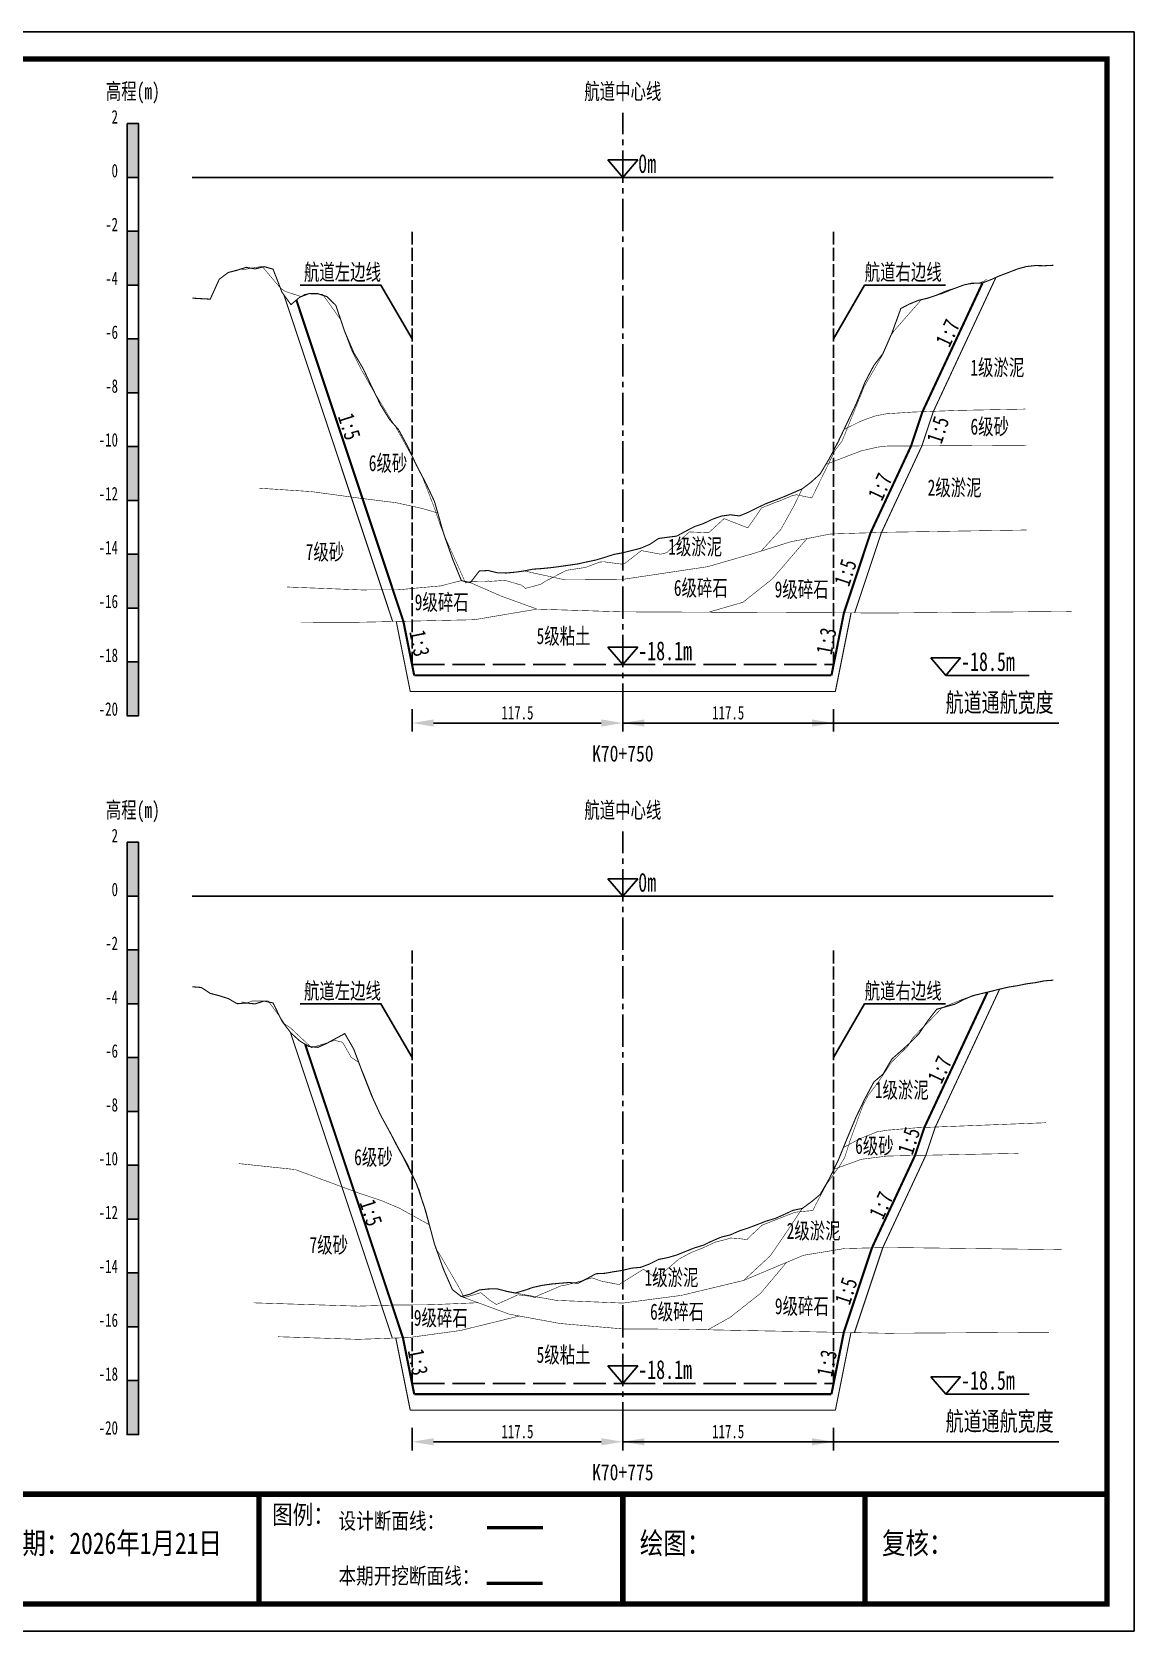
# Model space of a CAD drawing. Header units: millimetres. Extents: x 0 to 1680, y -8762 to 0.
# Drawn here: x 845.2 to 1050, y -6088.5 to -5791.5 of the extents above; entities that cross this region are included whole.
import ezdxf
from ezdxf.enums import TextEntityAlignment as Align

# ---------------------------------------------------------------- set-up
doc = ezdxf.new("R2010")
doc.units = ezdxf.units.MM
for name, pattern in [('ACAD_ISO02W100', [15, 12, -3]), ('ACAD_ISO05W100', [33, 24, -3, 0, -3, 0, -3]), ('CENTER2', [1.125, 0.75, -0.125, 0.125, -0.125])]:
    doc.linetypes.add(name, pattern=pattern)
for name, color, linetype in [('0-桩号', 1, 'Continuous'), ('0-航道左右边线标注', 8, 'Continuous'), ('1-疏浚底高', 7, 'Continuous'), ('1-通航宽度', 7, 'Continuous'), ('1-通航底高', 7, 'Continuous'), ('202601', 5, 'Continuous'), ('DMX', 20, 'Continuous'), ('L1', 7, 'Continuous'), ('图幅外框线', 145, 'Continuous'), ('地质分层', 6, 'Continuous'), ('坡比', 1, 'Continuous'), ('尺寸标注', 1, 'Continuous'), ('开挖线', 4, 'Continuous'), ('标尺', 7, 'Continuous'), ('超挖线', 3, 'Continuous'), ('辅助框', 7, 'Continuous'), ('通航底面线', 7, 'ACAD_ISO02W100')]:
    doc.layers.add(name, color=color, linetype=linetype)
doc.styles.get("Standard").update_dxf_attribs({"font": 'arial.ttf'})
doc.styles.add('仿宋', font='仿宋_GB2312.ttf', dxfattribs={"width": 0.8})
doc.styles.add('仿宋GB2312', font='仿宋_GB2312.ttf', dxfattribs={"width": 0.7, "height": 2.5})
doc.styles.add('仿宋体', font='仿宋_GB2312.ttf', dxfattribs={"width": 0.8})
doc.dimstyles.new('2000', dxfattribs={"dimtxt": 3, "dimasz": 2.5, "dimexe": 1.25, "dimexo": 0.625, "dimtad": 1, "dimlfac": 2, "dimdsep": 46, "dimtxsty": 'Standard', "dimcen": 2.5, "dimadec": 0, "dimazin": 0, "dimtfac": 1, "dimtmove": 0, "dimatfit": 3, "dimfxl": 0, "dimarcsym": 0})

# ---------------------------------------------------------------- blocks, each defined once
blk = doc.blocks.new('标尺')
at = {"layer": '标尺', "linetype": 'Continuous'}
for points in [[(-2.11667, 100), (0, 100), (0, 90), (-2.11667, 90)], [(-2.11667, 80), (0, 80), (0, 70), (-2.11667, 70)], [(-2.11667, 60), (0, 60), (0, 50), (-2.11667, 50)], [(-2.11667, 40), (0, 40), (0, 30), (-2.11667, 30)], [(-2.11667, 20), (0, 20), (0, 10), (-2.11667, 10)], [(-2.11667, 0), (0, 0), (0, -10), (-2.11667, -10)]]:
    blk.add_hatch(color=256, dxfattribs=at).paths.add_polyline_path(points)
for p, q in [((-2.11667, -10), (-2.11667, 100)), ((0, -10), (0, 100)), ((-2.11667, 80), (0, 80)), ((-2.11667, 70), (0, 70)), ((-2.11667, 60), (0, 60)), ((-2.11667, 50), (0, 50)), ((-2.11667, 40), (0, 40)), ((-2.11667, 30), (0, 30)), ((-2.11667, 20), (0, 20)), ((-2.11667, 10), (0, 10)), ((-2.11667, 0), (0, 0)), ((-2.11667, -10), (0, -10))]:
    blk.add_line(p, q, dxfattribs=at)
at = {"layer": '标尺'}
for points in [[(-2.11667, 100), (0, 100), (0, 90), (-2.11667, 90)], [(-2.11667, 100), (0, 100), (0, 90), (-2.11667, 90)], [(-2.11667, 80), (0, 80), (0, 70), (-2.11667, 70)], [(-2.11667, 80), (0, 80), (0, 70), (-2.11667, 70)], [(-2.11667, 60), (0, 60), (0, 50), (-2.11667, 50)], [(-2.11667, 60), (0, 60), (0, 50), (-2.11667, 50)], [(-2.11667, 40), (0, 40), (0, 30), (-2.11667, 30)], [(-2.11667, 40), (0, 40), (0, 30), (-2.11667, 30)], [(-2.11667, 20), (0, 20), (0, 10), (-2.11667, 10)], [(-2.11667, 20), (0, 20), (0, 10), (-2.11667, 10)], [(-2.11667, 0), (0, 0), (0, -10), (-2.11667, -10)], [(-2.11667, 0), (0, 0), (0, -10), (-2.11667, -10)]]:
    blk.add_lwpolyline(points, close=True, dxfattribs=at)
at = {"layer": '标尺', "style": '仿宋GB2312', "width": 0.7}
blk.add_text('高程(m)', height=3, dxfattribs=at).set_placement((-1.05833, 106), align=Align.MIDDLE_CENTER)
for s, p in [('2', (-3.81667, 100)), ('0', (-3.81667, 90)), ('-2', (-3.81667, 80)), ('-4', (-3.81667, 70)), ('-6', (-3.81667, 60)), ('-8', (-3.81667, 50)), ('-10', (-3.81667, 40)), ('-12', (-3.81667, 30)), ('-14', (-3.81667, 20)), ('-16', (-3.81667, 10)), ('-18', (-3.81667, 0)), ('-20', (-3.81667, -10))]:
    blk.add_text(s, height=2.5, dxfattribs=at).set_placement(p, align=Align.RIGHT)
blk = doc.blocks.new('通航底高')
at = {"layer": '1-通航底高'}
for p, q in [((-2.76, 3.23), (0, 0)), ((2.76, 3.23), (-2.76, 3.23)), ((0, 0), (2.76, 3.23))]:
    blk.add_line(p, q, dxfattribs=at)
at = {"layer": '1-通航底高', "style": '仿宋', "width": 0.7}
blk.add_attdef('通航底高', (2.86, 0.82), '', height=3.5, dxfattribs=at)
blk = doc.blocks.new('疏浚底高')
at = {"layer": '1-疏浚底高'}
for p, q in [((-2.76, 3.23), (0, 0)), ((2.76, 3.23), (-2.76, 3.23)), ((0, 0), (2.76, 3.23)), ((0, 0), (15.51, 0))]:
    blk.add_line(p, q, dxfattribs=at)
at = {"layer": '1-疏浚底高', "style": '仿宋', "width": 0.7}
blk.add_attdef('疏浚底高', (2.86, 0.82), '', height=3.5, dxfattribs=at)
blk = doc.blocks.new('*D258')
at = {"layer": 'Defpoints', "color": 0}
for p in [(915.83, -5909), (955, -5909), (955, -5919.85)]:
    blk.add_point(p, dxfattribs=at)
at = {"layer": '尺寸标注', "color": 0, "lineweight": -2, "ltscale": 0.5}
for p, q in [((915.83, -5917.25), (915.83, -5921.45)), ((955, -5917.25), (955, -5921.45)), ((919.83, -5919.85), (951, -5919.85))]:
    blk.add_line(p, q, dxfattribs=at)
at = {"layer": '尺寸标注', "color": 0}
for points in [[(919.83, -5919.19), (919.83, -5920.52), (915.83, -5919.85)], [(951, -5920.52), (951, -5919.19), (955, -5919.85)]]:
    blk.add_solid(points, dxfattribs=at)
at = {"layer": '尺寸标注', "color": 0, "insert": (935.42, -5917.96), "char_height": 2.5, "attachment_point": 5, "style": '仿宋GB2312'}
blk.add_mtext('117.5', dxfattribs=at)
blk = doc.blocks.new('*D259')
at = {"layer": 'Defpoints', "color": 0}
for p in [(915.83, -6042.5), (955, -6042.5), (955, -6053.35)]:
    blk.add_point(p, dxfattribs=at)
at = {"layer": '尺寸标注', "color": 0, "lineweight": -2, "ltscale": 0.5}
for p, q in [((915.83, -6050.75), (915.83, -6054.95)), ((955, -6050.75), (955, -6054.95)), ((919.83, -6053.35), (951, -6053.35))]:
    blk.add_line(p, q, dxfattribs=at)
at = {"layer": '尺寸标注', "color": 0}
for points in [[(919.83, -6052.69), (919.83, -6054.02), (915.83, -6053.35)], [(951, -6054.02), (951, -6052.69), (955, -6053.35)]]:
    blk.add_solid(points, dxfattribs=at)
at = {"layer": '尺寸标注', "color": 0, "insert": (935.42, -6051.46), "char_height": 2.5, "attachment_point": 5, "style": '仿宋GB2312'}
blk.add_mtext('117.5', dxfattribs=at)
blk = doc.blocks.new('*D315')
at = {"layer": 'Defpoints', "color": 0}
for p in [(955, -5909), (994.17, -5909), (994.17, -5919.85)]:
    blk.add_point(p, dxfattribs=at)
at = {"layer": '尺寸标注', "color": 0, "lineweight": -2, "ltscale": 0.5}
for p, q in [((955, -5917.25), (955, -5921.45)), ((994.17, -5917.25), (994.17, -5921.45)), ((959, -5919.85), (990.17, -5919.85))]:
    blk.add_line(p, q, dxfattribs=at)
at = {"layer": '尺寸标注', "color": 0}
for points in [[(959, -5919.19), (959, -5920.52), (955, -5919.85)], [(990.17, -5920.52), (990.17, -5919.19), (994.17, -5919.85)]]:
    blk.add_solid(points, dxfattribs=at)
at = {"layer": '尺寸标注', "color": 0, "insert": (974.58, -5917.96), "char_height": 2.5, "attachment_point": 5, "style": '仿宋GB2312'}
blk.add_mtext('117.5', dxfattribs=at)
blk = doc.blocks.new('*D316')
at = {"layer": 'Defpoints', "color": 0}
for p in [(955, -6042.5), (994.17, -6042.5), (994.17, -6053.35)]:
    blk.add_point(p, dxfattribs=at)
at = {"layer": '尺寸标注', "color": 0, "lineweight": -2, "ltscale": 0.5}
for p, q in [((955, -6050.75), (955, -6054.95)), ((994.17, -6050.75), (994.17, -6054.95)), ((959, -6053.35), (990.17, -6053.35))]:
    blk.add_line(p, q, dxfattribs=at)
at = {"layer": '尺寸标注', "color": 0}
for points in [[(959, -6052.69), (959, -6054.02), (955, -6053.35)], [(990.17, -6054.02), (990.17, -6052.69), (994.17, -6053.35)]]:
    blk.add_solid(points, dxfattribs=at)
at = {"layer": '尺寸标注', "color": 0, "insert": (974.58, -6051.46), "char_height": 2.5, "attachment_point": 5, "style": '仿宋GB2312'}
blk.add_mtext('117.5', dxfattribs=at)

msp = doc.modelspace()

# ---------------------------------------------------------------- linework, layer by layer
at = {"layer": '0-航道左右边线标注', "linetype": 'ACAD_ISO02W100', "ltscale": 0.2}
for points in [[(915.8333, -5909), (915.8333, -5828.5)], [(994.1667, -5909), (994.1667, -5828.5)], [(915.8333, -6042.5), (915.8333, -5962)], [(994.1667, -6042.5), (994.1667, -5962)]]:
    msp.add_lwpolyline(points, dxfattribs=at)
at = {"layer": '0-航道左右边线标注'}
for points in [[(915.8333, -5848.5), (910.0598, -5838.5), (895.0598, -5838.5)], [(994.1667, -5848.5), (999.9402, -5838.5), (1014.9402, -5838.5)], [(915.8333, -5982), (910.0598, -5972), (895.0598, -5972)], [(994.1667, -5982), (999.9402, -5972), (1014.9402, -5972)]]:
    msp.add_lwpolyline(points, dxfattribs=at)
at = {"layer": '1-通航宽度'}
for points in [[(955, -5919.85), (1036, -5919.85)], [(955, -6053.35), (1036, -6053.35)]]:
    msp.add_lwpolyline(points, dxfattribs=at)
at = {"layer": '202601', "color": 1, "linetype": 'Continuous', "const_width": 0.1}
for points in [[(884.166, -5835.7), (887.8264, -5835.05), (887.973, -5835.05), (888.273, -5835.4), (891.313, -5839), (892.1664, -5839.65), (895.2097, -5840.65), (895.813, -5840.25), (896.9964, -5840.05), (899.223, -5840.25), (901.273, -5843.1), (902.493, -5844.85), (903.5764, -5847.9), (904.603, -5850.6), (906.263, -5853.95), (908.5297, -5857.95), (911.9297, -5863.55), (912.6464, -5864.6), (913.733, -5866.55), (915.673, -5870.05), (917.6797, -5873.95), (919.8364, -5879.5), (921.1764, -5883.35), (921.8597, -5885.1), (925.783, -5893.85), (926.5764, -5893.6), (929.6664, -5893.55), (930.073, -5893.45), (930.2197, -5893.55), (933.0697, -5893.35), (936.203, -5894.25), (936.8897, -5894.85), (937.2564, -5894.75), (938.9697, -5894.3), (939.803, -5894.05), (939.943, -5893.95), (940.9264, -5893.35), (944.5064, -5891.5), (945.113, -5891.4), (948.0864, -5890.95), (950.743, -5889.95), (951.5464, -5889.9), (952.483, -5890.05), (954.9464, -5890.35), (955.4497, -5890.15), (958.4064, -5887.85), (958.5564, -5887.85), (962.0597, -5888.5), (963.1797, -5888.2), (964.8397, -5886.65), (967.3564, -5884.35), (970.553, -5884.5), (970.963, -5884.5), (973.6964, -5882), (973.803, -5881.9), (973.973, -5881.95), (978.2097, -5883.6), (979.8364, -5881.3), (980.7664, -5879.9), (982.673, -5879.15), (983.6764, -5878.75), (983.8997, -5878.7), (986.4197, -5877.65), (987.243, -5877.45), (990.113, -5878.05), (990.3164, -5877.65), (994.4464, -5869.2), (995.7564, -5867.45), (999.6664, -5857.85), (999.783, -5857.5), (999.873, -5857.35), (1003.1564, -5851.65), (1004.8685, -5847.7402), (1005.1597, -5847.4), (1005.283, -5847.15), (1010.4997, -5841.2), (1010.513, -5841.2), (1014.0264, -5840.2), (1014.0997, -5840.2), (1014.2364, -5840.15), (1018.3997, -5838.45), (1018.8297, -5838.4), (1021.2864, -5838.1), (1022.193, -5837.75), (1022.6197, -5837.4)], [(884.166, -5971.65), (885.153, -5971.85), (886.0597, -5971.5), (889.0564, -5971.45), (891.323, -5974.5), (892.1564, -5975.75), (893.263, -5976.5), (897.1464, -5980.15), (899.4864, -5979.45), (901.433, -5978.8), (902.923, -5979.15), (904.533, -5981.95), (905.953, -5982.9), (907.2664, -5986.15), (909.013, -5990.6), (909.4997, -5991.65), (913.2364, -5998.9), (914.013, -6000.25), (917.0164, -6006.25), (917.2064, -6006.65), (918.573, -6011.55), (920.0097, -6016.8), (920.2664, -6017.55), (920.9397, -6018.5), (924.5364, -6024.65), (925.513, -6026.55), (926.9964, -6026.15), (928.5964, -6025.65), (930.3364, -6027.1), (931.5064, -6027.85), (932.8664, -6027.25), (935.5164, -6026.05), (938.043, -6026.35), (938.6664, -6026.6), (939.233, -6026.2), (941.0197, -6025.45), (943.4797, -6024.4), (944.583, -6024.2), (946.883, -6023.6), (949.2564, -6022.9), (950.9764, -6023.5), (954.2697, -6024.15), (954.3164, -6024.15), (954.363, -6024.1), (958.8364, -6021.3), (960.8764, -6022.75), (962.5164, -6021.9), (963.9897, -6020.65), (965.3797, -6019.45), (967.6964, -6018.2), (969.8464, -6017.35), (972.243, -6016.25), (974.263, -6015.75), (974.9964, -6015.5), (976.473, -6015.6), (978.0864, -6015.8), (978.6364, -6015.2), (980.9197, -6013.1), (985.773, -6011.2), (986.5664, -6010.9), (986.883, -6010.75), (987.6397, -6010.65), (990.343, -6010.4), (990.893, -6009.2), (992.9097, -6005.45), (995.2564, -6002.15), (996.213, -6000.6), (997.263, -5997.3), (999.5864, -5990.95), (1000.5697, -5989.05), (1002.4264, -5986.6), (1004.8364, -5983), (1005.0297, -5982.75), (1005.1697, -5982.6), (1007.9097, -5979.95), (1008.8764, -5978.35), (1010.7797, -5976.35), (1011.3297, -5975.85), (1011.7697, -5975.4), (1014.3597, -5972.7), (1018.0764, -5971.2), (1018.523, -5971.05), (1018.653, -5970.95), (1018.9697, -5970.9), (1022.453, -5969.85), (1022.5764, -5969.85)]]:
    msp.add_lwpolyline(points, dxfattribs=at)
at = {"layer": 'DMX', "color": 7, "linetype": 'Continuous', "const_width": 0.2}
for points in [[(875, -5840.935), (875, -5840.935), (876.6667, -5841.035), (878.3333, -5841.12), (880, -5837.43), (881.6667, -5836.175), (883.3333, -5835.745), (885, -5835.22), (886.6667, -5835.51), (888.3333, -5835.08), (890, -5835.545), (891.6667, -5839.85), (893.3333, -5842.135), (895, -5840.74), (896.6667, -5840.095), (898.3333, -5840.11), (900, -5840.65), (901.6667, -5842.275), (903.3333, -5847.18), (905, -5851.09), (906.6667, -5853.885), (908.3333, -5857.365), (910, -5860.8), (911.6667, -5863.505), (913.3333, -5865.37), (915, -5868.445), (916.6667, -5872.005), (918.3333, -5875.18), (920, -5878.695), (921.6667, -5884.555), (923.3333, -5889.3), (925, -5893.4), (926.6667, -5893.775), (928.3333, -5891.615), (930, -5891.525), (931.6667, -5891.945), (933.3333, -5891.985), (935, -5891.835), (936.6667, -5891.605), (938.3333, -5891.27), (940, -5891.16), (941.6667, -5890.99), (943.3333, -5890.775), (945, -5890.535), (946.6667, -5890.295), (948.3333, -5889.92), (950, -5889.575), (951.6667, -5889.075), (953.3333, -5888.535), (955, -5888.23), (956.6667, -5887.815), (958.3333, -5887.385), (960, -5886.67), (961.6667, -5885.57), (963.3333, -5885.345), (965, -5885.14), (966.6667, -5884.23), (968.3333, -5883.365), (970, -5882.8), (971.6667, -5881.995), (973.3333, -5881.41), (975, -5881.18), (976.6667, -5881.385), (978.3333, -5880.7), (980, -5879.865), (981.6667, -5879.08), (983.3333, -5878.455), (985, -5877.8), (986.6667, -5877.085), (988.3333, -5876.355), (990, -5875.11), (991.6667, -5873.595), (993.3333, -5870.81), (995, -5867.65), (996.6667, -5864.14), (998.3333, -5860.64), (1000, -5856.57), (1001.6667, -5853.4), (1003.3333, -5851.245), (1005, -5847.44), (1006.6667, -5842.85), (1008.3333, -5842), (1010, -5841.325), (1011.6667, -5840.945), (1013.3333, -5840.375), (1015, -5839.66), (1016.6667, -5839.125), (1018.3333, -5838.5), (1020, -5838.13), (1021.6667, -5838.17), (1023.3333, -5837.54), (1025, -5836.795), (1026.6667, -5836.17), (1028.3333, -5835.52), (1030, -5835.065), (1031.6667, -5834.885), (1033.3333, -5834.92), (1035, -5834.835)], [(875, -5968.84), (875, -5968.84), (876.6667, -5968.97), (878.3333, -5970.065), (880, -5970.505), (881.6667, -5971.025), (883.3333, -5971.99), (885, -5971.85), (886.6667, -5972.02), (888.3333, -5971.49), (890, -5971.84), (891.6667, -5975.25), (893.3333, -5977.44), (895, -5978.935), (896.6667, -5979.94), (898.3333, -5980.09), (900, -5979.345), (901.6667, -5978.43), (903.3333, -5977.53), (905, -5980.43), (906.6667, -5984.855), (908.3333, -5989.08), (910, -5992.71), (911.6667, -5995.74), (913.3333, -5998.88), (915, -6001.875), (916.6667, -6005.47), (918.3333, -6010.375), (920, -6016.62), (921.6667, -6021.29), (923.3333, -6025.095), (925, -6026.385), (926.6667, -6025.915), (928.3333, -6025.155), (930, -6024.97), (931.6667, -6024.95), (933.3333, -6025.39), (935, -6025.725), (936.6667, -6025.24), (938.3333, -6024.67), (940, -6024.305), (941.6667, -6024.06), (943.3333, -6023.905), (945, -6023.77), (946.6667, -6023.9), (948.3333, -6023.055), (950, -6022.14), (951.6667, -6022.06), (953.3333, -6021.76), (955, -6021.51), (956.6667, -6021.095), (958.3333, -6020.945), (960, -6020.32), (961.6667, -6019.475), (963.3333, -6019.15), (965, -6018.665), (966.6667, -6017.99), (968.3333, -6017.335), (970, -6016.825), (971.6667, -6016.02), (973.3333, -6015.32), (975, -6014.92), (976.6667, -6014.175), (978.3333, -6013.63), (980, -6013), (981.6667, -6012.355), (983.3333, -6011.87), (985, -6011.125), (986.6667, -6010.345), (988.3333, -6010.02), (990, -6008.81), (991.6667, -6007.43), (993.3333, -6004.55), (995, -6001.14), (996.6667, -5997.055), (998.3333, -5993.06), (1000, -5989.61), (1001.6667, -5986.505), (1003.3333, -5985.085), (1005, -5982.26), (1006.6667, -5980.795), (1008.3333, -5979.29), (1010, -5977.6), (1011.6667, -5975.155), (1013.3333, -5973.015), (1015, -5972.55), (1016.6667, -5972.09), (1018.3333, -5971.225), (1020, -5970.5), (1021.6667, -5970.105), (1023.3333, -5969.71), (1025, -5969.285), (1026.6667, -5968.9), (1028.3333, -5968.64), (1030, -5968.295), (1031.6667, -5968.075), (1033.3333, -5967.74), (1035, -5967.62)]]:
    msp.add_lwpolyline(points, dxfattribs=at)
at = {"layer": 'L1', "linetype": 'CENTER2', "ltscale": 8}
for p, q in [((955, -5918.5), (955, -5806.5)), ((955, -6052), (955, -5940))]:
    msp.add_line(p, q, dxfattribs=at)
at = {"layer": 'L1'}
for p, q in [((952.2375, -5815.2679), (955, -5818.5)), ((957.7625, -5815.2679), (952.2375, -5815.2679)), ((955, -5818.5), (957.7625, -5815.2679)), ((875, -5818.5), (1035, -5818.5)), ((952.2375, -5948.7679), (955, -5952)), ((957.7625, -5948.7679), (952.2375, -5948.7679)), ((955, -5952), (957.7625, -5948.7679)), ((875, -5952), (1035, -5952))]:
    msp.add_line(p, q, dxfattribs=at)
at = {"layer": '图幅外框线'}
msp.add_lwpolyline([(630, -5791.5), (1050, -5791.5), (1050, -6088.5), (630, -6088.5)], close=True, dxfattribs=at)
at = {"layer": '地质分层', "linetype": 'ACAD_ISO05W100', "ltscale": 0.2, "const_width": 0.1, "flags": 128}
for points in [[(996.1007, -5865.3318), (999.2987, -5863.7615), (1001.7905, -5862.8492), (1003.9482, -5862.4185), (1009.0272, -5862.0896), (1017.4074, -5861.7857), (1029.7943, -5861.5386)], [(992.7282, -5871.8211), (999.228, -5869.3262), (1002.2687, -5868.6193), (1003.9482, -5868.4185), (1030.0426, -5868.2532)], [(887.4432, -5876.2395), (897.1103, -5876.8658), (906.3935, -5878.1295), (912.8727, -5878.9334), (917.6576, -5879.9854), (920.6092, -5880.837)], [(988.3333, -5876.355), (986.8197, -5879.4818), (984.3467, -5883.9178), (980.7077, -5887.9078)], [(936.6667, -5891.605), (944.3085, -5893.2685), (954.7915, -5893.2), (970.7648, -5890.8148), (979.1499, -5888.3949), (986.2375, -5886.1789), (993.5739, -5884.7446), (1003.9482, -5884.4185), (1030.0745, -5884.0014)], [(970.9175, -5899.2717), (977.3268, -5897.4214), (982.7693, -5893.1005), (989.2361, -5885.5927)], [(892.5903, -5894.5853), (906.3935, -5895.1295), (913.2573, -5895.1037), (921.1193, -5894.384), (925, -5893.4)], [(926.6667, -5893.775), (932.3465, -5896.2581), (939.0663, -5898.6956), (954.7915, -5899.2), (1003.9482, -5899.4185), (1038.3907, -5899.1169)], [(895.1268, -5901.1793), (906.3935, -5901.1295), (927.4071, -5900.6632), (939.0663, -5898.6956)], [(995.9897, -5998.7142), (998.9884, -5997.0864), (1002.2681, -5995.7811), (1004.1669, -5995.4759), (1009.6438, -5995.0256), (1014.7823, -5994.8249), (1033.6229, -5994.0893)], [(883.6469, -6001.6845), (894.1129, -6002.7872), (905.8337, -6007.1131), (910.0936, -6008.5359), (913.517, -6009.9833), (919.047, -6013.0493)], [(994.2188, -6002.7382), (999.3375, -6000.8814), (1004.1669, -6000.2759), (1028.4891, -5999.7809)], [(988.3333, -6010.02), (985.6522, -6014.0716), (982.4275, -6018.7888), (977.4373, -6023.3898)], [(935, -6025.725), (942.6325, -6027.085), (955, -6027.5889), (965.8834, -6026.1608), (977.4373, -6023.3898), (988.5448, -6018.7203), (996.1762, -6017.4647), (1004.1669, -6017.2537), (1036.5681, -6017.6689)], [(970.8162, -6032.5515), (974.9311, -6030.2434), (980.6342, -6025.7423), (985.4199, -6020.034)], [(886.4277, -6027.5454), (905.8337, -6028.1584), (912.5743, -6027.9565), (919.2338, -6027.8991), (928.0922, -6027.522)], [(925, -6026.385), (933.8433, -6029.6368), (943.3001, -6031.3791), (955, -6032.3889), (965.1702, -6032.442), (1004.1669, -6033.1981), (1034.1811, -6033.0045)], [(890.9278, -6033.8382), (905.8337, -6034.3251), (915.1998, -6033.9961), (924.7893, -6032.6893), (935.7774, -6029.9932)]]:
    msp.add_lwpolyline(points, dxfattribs=at)
at = {"layer": '开挖线', "linetype": 'Continuous', "const_width": 0.4, "flags": 128}
for points in [[(1010.6908, -5862.0293), (1021.859, -5838.0973)], [(914.2245, -5900.9557), (894.3374, -5841.2946)], [(1008.5708, -5868.3892), (1010.6908, -5862.0293)], [(1001.0479, -5884.5097), (1008.5708, -5868.3892)], [(996.09, -5899.3836), (1001.0479, -5884.5097)], [(916.2333, -5911), (914.2245, -5900.9557)], [(993.7667, -5911), (996.09, -5899.3836)], [(916.2333, -5911), (993.7667, -5911)], [(1011.0361, -5994.9712), (1022.7615, -5969.8455)], [(914.14, -6034.0333), (895.9686, -5979.519)], [(1009.3028, -6000.1714), (1011.0361, -5994.9712)], [(1001.2956, -6017.3295), (1009.3028, -6000.1714)], [(996.0585, -6033.0409), (1001.2956, -6017.3295)], [(916.2333, -6044.5), (914.14, -6034.0333)], [(993.7667, -6044.5), (996.0585, -6033.0409)], [(916.2333, -6044.5), (993.7667, -6044.5)]]:
    msp.add_lwpolyline(points, dxfattribs=at)
at = {"layer": '超挖线', "linetype": 'ACAD_ISO02W100', "ltscale": 0.5, "const_width": 0.2, "flags": 128}
for points in [[(1012.7252, -5861.9555), (1024.3262, -5837.0962)], [(912.2392, -5900.9998), (892.0151, -5840.3278)], [(1010.575, -5868.3765), (1012.7153, -5861.9559)], [(1003.0777, -5884.4459), (1010.5767, -5868.3765)], [(998.087, -5899.3924), (1003.0691, -5884.4461)], [(915.5, -5914), (912.897, -5900.9852)], [(994.5, -5914), (997.4221, -5899.3895)], [(915.5, -5914), (994.5, -5914)], [(1013.0733, -5994.8917), (1025.0258, -5969.279)], [(912.1631, -6034.1028), (893.2305, -5977.3049)], [(1011.3164, -6000.1304), (1013.0625, -5994.8921)], [(1003.3206, -6017.276), (1011.3219, -6000.1303)], [(998.0457, -6033.0794), (1003.3134, -6017.2762)], [(915.5, -6047.5), (912.816, -6034.0798)], [(994.5, -6047.5), (997.3867, -6033.0666)], [(915.5, -6047.5), (994.5, -6047.5)]]:
    msp.add_lwpolyline(points, dxfattribs=at)
at = {"layer": '辅助框', "color": 24, "const_width": 1}
msp.add_lwpolyline([(1045, -6083.5), (1045, -5796.5), (655, -5796.5), (655, -6083.5)], close=True, dxfattribs=at)
for points in [[(655, -6063.082), (1045, -6063.082)], [(887.3788, -6063.082), (887.3788, -6083.5)], [(955, -6063.082), (955, -6083.5)], [(1000, -6063.082), (1000, -6063.082), (1000, -6083.5)]]:
    msp.add_lwpolyline(points, dxfattribs=at)
at = {"layer": '辅助框', "color": 7, "lineweight": 50}
msp.add_lwpolyline([(929.7886, -6069.2804), (940.1471, -6069.2804)], dxfattribs=at)
at = {"layer": '辅助框', "color": 1, "lineweight": 50}
msp.add_lwpolyline([(929.7168, -6079.607), (940.0753, -6079.607)], dxfattribs=at)
at = {"layer": '通航底面线', "ltscale": 0.5}
for points in [[(915.8333, -5909), (955, -5909), (994.1667, -5909)], [(915.8333, -6042.5), (955, -6042.5), (994.1667, -6042.5)]]:
    msp.add_lwpolyline(points, dxfattribs=at)

# ---------------------------------------------------------------- block references
at = {"layer": '1-疏浚底高'}
for p in [(1015, -5911), (1015, -6044.5)]:
    msp.add_blockref('疏浚底高', p, dxfattribs=at).add_auto_attribs({'疏浚底高': '-18.5m'})
at = {"layer": '1-通航底高'}
for p in [(955, -5909), (955, -6042.5)]:
    msp.add_blockref('通航底高', p, dxfattribs=at).add_auto_attribs({'通航底高': '-18.1m'})
at = {"layer": '标尺'}
for p in [(865, -5908.5), (865, -6042)]:
    msp.add_blockref('标尺', p, dxfattribs=at)

# ---------------------------------------------------------------- texts
at = {"layer": '0-桩号', "style": '仿宋', "width": 0.8}
for s, p in [('K70+750', (955, -5925.5289)), ('K70+775', (955, -6059.0289))]:
    msp.add_text(s, height=3, dxfattribs=at).set_placement(p, align=Align.MIDDLE)
at = {"layer": '0-航道左右边线标注', "style": '仿宋', "width": 0.7}
for p in [(910.0598, -5838.5), (910.0598, -5972)]:
    msp.add_text('航道左边线', height=3, dxfattribs=at).set_placement(p, align=Align.BOTTOM_RIGHT)
for p in [(999.9402, -5838.5), (999.9402, -5972)]:
    msp.add_text('航道右边线', height=3, dxfattribs=at).set_placement(p, align=Align.BOTTOM_LEFT)
at = {"layer": '1-通航宽度', "style": '仿宋', "width": 0.7}
for p in [(1015, -5918.85), (1015, -6052.35)]:
    msp.add_text('航道通航宽度', height=3.5, dxfattribs=at).set_placement(p, align=Align.BOTTOM_LEFT)
at = {"layer": 'L1', "style": '仿宋', "width": 0.7}
for p in [(955, -5802.5289), (955, -5936.0289)]:
    msp.add_text('航道中心线', height=3, dxfattribs=at).set_placement(p, align=Align.MIDDLE_CENTER)
for p in [(957.8561, -5817.6797), (957.8561, -5951.1797)]:
    msp.add_text('0m ', height=3.5, dxfattribs=at).set_placement(p)
at = {"layer": '地质分层', "linetype": 'Continuous', "width": 0.7}
for s, style, p in [('1级淤泥', '仿宋体', (1024.5968, -5853.8126)), ('6级砂', '仿宋GB2312', (1023.1803, -5864.7844)), ('6级砂', '仿宋GB2312', (911.371, -5871.565)), ('2级淤泥', '仿宋体', (1016.6558, -5876.1152)), ('7级砂', '仿宋GB2312', (899.6489, -5888.0685)), ('1级淤泥', '仿宋体', (968.4432, -5887.0982)), ('6级碎石', '仿宋GB2312', (969.4949, -5894.7359)), ('9级碎石', '仿宋GB2312', (988.2252, -5895.0157)), ('9级碎石', '仿宋GB2312', (921.3374, -5897.4166)), ('5级粘土', '仿宋体', (943.9878, -5903.6852)), ('1级淤泥', '仿宋体', (1006.8459, -5988.0018)), ('6级砂', '仿宋GB2312', (908.6498, -6000.484)), ('6级砂', '仿宋GB2312', (1001.7554, -5998.374)), ('2级淤泥', '仿宋体', (990.4572, -6014.1572)), ('7级砂', '仿宋GB2312', (900.3482, -6016.7954)), ('1级淤泥', '仿宋体', (964.0424, -6022.8316)), ('9级碎石', '仿宋GB2312', (921.1754, -6030.3095)), ('6级碎石', '仿宋GB2312', (965.0726, -6029.1802)), ('9级碎石', '仿宋GB2312', (988.2702, -6028.1566)), ('5级粘土', '仿宋体', (943.9878, -6037.1852))]:
    msp.add_text(s, height=3, dxfattribs=dict(at, style=style)).set_placement(p, align=Align.MIDDLE_CENTER)
at = {"layer": '坡比', "style": '仿宋体', "width": 0.8}
for s, rotation, p in [('1:7', 65, (1015.3832, -5847.3976)), ('1:5', 288, (904.1779, -5864.7918)), ('1:5', 72, (1013.5623, -5865.4029)), ('1:7', 65, (1002.8201, -5875.964)), ('1:5', 72, (996.3693, -5891.9173)), ('1:3', 281, (917.2237, -5905.0273)), ('1:3', 79, (992.8241, -5904.628)), ('1:7', 65, (1013.9042, -5984.2154)), ('1:5', 72, (1008.1753, -5997.4556)), ('1:7', 65, (1003.0243, -6009.4269)), ('1:5', 288, (908.1949, -6010.8058)), ('1:5', 72, (996.5034, -6025.354)), ('1:3', 281, (916.9255, -6038.5428)), ('1:3', 79, (992.9177, -6038.7523))]:
    msp.add_text(s, height=3, rotation=rotation, dxfattribs=at).set_placement(p, align=Align.MIDDLE)
at = {"layer": '辅助框', "insert": (889.8269, -6065.132), "char_height": 3.5, "width": 20.652058, "attachment_point": 1, "style": '仿宋'}
msp.add_mtext('{\\C3;图例：}', dxfattribs=at)
at = {"layer": '辅助框', "color": 7, "lineweight": 50, "insert": (902.1654, -6066.5513), "char_height": 3, "width": 26.24717, "attachment_point": 1, "style": '仿宋'}
msp.add_mtext('设计断面线：', dxfattribs=at)
at = {"layer": '辅助框', "lineweight": 0, "char_height": 4, "width": 115.886347, "attachment_point": 1}
for s, insert in [('{\\fKaiTi|b0|i0|c134|p49;\\W0.8;测量日期：2026年1月21日}', (830.3284, -6070.182)), ('{\\fKaiTi|b0|i0|c134|p49;\\W0.8;绘图：}', (958.1551, -6070.182)), ('{\\fKaiTi|b0|i0|c134|p49;\\W0.8;复核：}', (1003.1551, -6070.182))]:
    msp.add_mtext(s, dxfattribs=dict(at, insert=insert))
at = {"layer": '辅助框', "color": 1, "insert": (902.1654, -6076.7604), "char_height": 3, "width": 26.24717, "attachment_point": 1, "style": '仿宋'}
msp.add_mtext('本期开挖断面线：', dxfattribs=at)

# ---------------------------------------------------------------- dimensions: what is measured, and where the dimension line sits
at = {"layer": '尺寸标注', "ltscale": 0.5}
for p1, p2, distance, picture, middle in [((915.8333, -5909), (955, -5909), -10.8524, '*D258', (935.4167, -5917.9559)), ((955, -5909), (994.1667, -5909), -10.8523, '*D315', (974.5833, -5917.9559)), ((915.8333, -6042.5), (955, -6042.5), -10.8523, '*D259', (935.4167, -6051.4559)), ((955, -6042.5), (994.1667, -6042.5), -10.8523, '*D316', (974.5833, -6051.4559))]:
    dim = msp.add_aligned_dim(p1=p1, p2=p2, distance=distance, dimstyle='2000', override={"dimtxt": 3.5, "dimasz": 4, "dimexe": 1.6, "dimexo": 8.25, "dimlfac": 3, "dimtxsty": '仿宋GB2312'}, dxfattribs=at)
    dim.commit()
    dim.dimension.update_dxf_attribs({"geometry": picture, "text_midpoint": middle})

doc.saveas('drawing.dxf')
